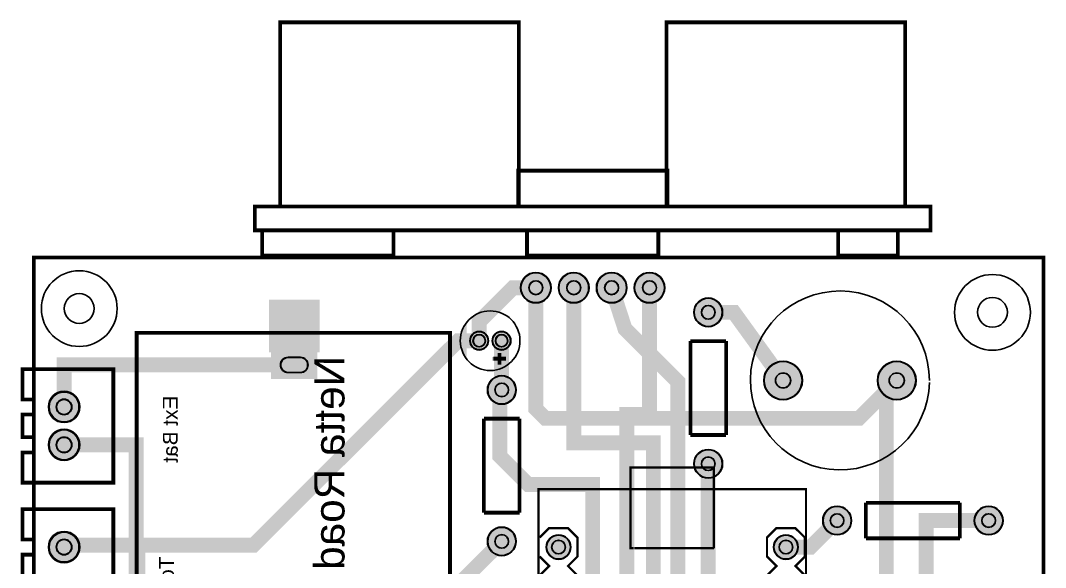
# Model space of a CAD drawing. Header units: millimetres. Extents: x -61 to 9, y -48 to 61.
# Drawn here: x -60.6 to 8.1, y 24.8 to 61.5 of the extents above; entities that cross this region are included whole.
import ezdxf

# ---------------------------------------------------------------- set-up
doc = ezdxf.new("R2010")
doc.units = ezdxf.units.MM
for name, color, linetype, true_color in [('BoardOutLine', 7, 'Continuous', 0xff00ff), ('BottomLayer', 7, 'Continuous', 0x0000ff), ('BottomSilkLayer', 7, 'Continuous', 0x66cc33), ('BottomSolderMaskLayer', 7, 'Continuous', 0xaa00ff), ('Document', 7, 'Continuous', 0xffffff), ('Inner1', 7, 'Continuous', 0x999966), ('Multi-Layer', 7, 'Continuous', 0xc0c0c0), ('TopLayer', 7, 'Continuous', 0xff0000), ('TopPasteMaskLayer', 7, 'Continuous', 0x808080), ('TopSilkLayer', 7, 'Continuous', 0xffcc00), ('TopSolderMaskLayer', 7, 'Continuous', 0x800080)]:
    doc.layers.add(name, color=color, linetype=linetype, true_color=true_color)
doc.styles.get("Standard").update_dxf_attribs({"font": 'arial.ttf'})

msp = doc.modelspace()

# ---------------------------------------------------------------- hatches: boundary and pattern name
at = {"layer": 'BottomSolderMaskLayer'}
for points in [[(-27.06, 43.561, 1), (-25.01, 43.561, 1)], [(-24.52, 43.561, 1), (-22.47, 43.561, 1)], [(-21.98, 43.561, 1), (-19.93, 43.561, 1)], [(-19.44, 43.561, 1), (-17.39, 43.561, 1)], [(-15.443, 41.91, 1), (-13.513, 41.91, 1)], [(-30.459, 40.005, 1), (-29.208, 40.005, 1)], [(-28.958, 40.005, 1), (-27.708, 40.005, 1)], [(-40.679, 37.432), (-43.781, 37.432), (-43.781, 39.334), (-40.679, 39.334)], [(-10.757, 37.338, 1), (-8.167, 37.338, 1)], [(-3.137, 37.338, 1), (-0.547, 37.338, 1)], [(-29.286, 36.703, 1), (-27.356, 36.703, 1)], [(-58.709, 35.56, 1), (-56.607, 35.56, 1)], [(-58.709, 33.02, 1), (-56.607, 33.02, 1)], [(-15.443, 31.75, 1), (-13.513, 31.75, 1)], [(-6.807, 27.94, 1), (-4.877, 27.94, 1)], [(3.353, 27.94, 1), (5.283, 27.94, 1)], [(-29.286, 26.543, 1), (-27.356, 26.543, 1)], [(-58.709, 26.162, 1), (-56.607, 26.162, 1)], [(-25.336, 26.162, 1), (-23.686, 26.162, 1)], [(-10.096, 26.162, 1), (-8.446, 26.162, 1)]]:
    msp.add_hatch(color=256, dxfattribs=at).paths.add_polyline_path(points)
at = {"layer": 'Document'}
for points in [[(-30.734, 38.989), (-30.771, 39.028), (-30.807, 39.068), (-30.841, 39.11), (-30.873, 39.153), (-30.903, 39.197), (-30.932, 39.243), (-30.958, 39.29), (-30.983, 39.338), (-31.005, 39.386), (-31.026, 39.436), (-31.045, 39.487), (-31.061, 39.538), (-31.075, 39.59), (-31.087, 39.642), (-31.097, 39.695), (-31.105, 39.748), (-31.111, 39.801), (-31.114, 39.855), (-31.115, 39.909), (-31.115, 40.132), (-31.115, 40.228), (-31.114, 40.282), (-31.111, 40.336), (-31.105, 40.389), (-31.097, 40.442), (-31.087, 40.495), (-31.075, 40.548), (-31.061, 40.599), (-31.045, 40.651), (-31.026, 40.701), (-31.005, 40.751), (-30.983, 40.8), (-30.958, 40.847), (-30.932, 40.894), (-30.903, 40.94), (-30.873, 40.984), (-30.841, 41.027), (-30.807, 41.069), (-30.771, 41.109), (-30.734, 41.148)], [(-28.346, 39.303), (-28.346, 38.922), (-28.346, 38.287), (-28.6, 38.287), (-28.6, 39.303)], [(-27.965, 38.668), (-28.346, 38.668), (-28.981, 38.668), (-28.981, 38.922), (-27.965, 38.922)], [(-14.041, 30.032), (-14.041, 31.482), (-14.091, 31.532), (-19.691, 31.532), (-19.741, 31.482), (-19.741, 26.082), (-19.691, 26.032), (-14.091, 26.032), (-14.041, 26.082), (-14.041, 29.982), (-14.141, 29.982), (-14.141, 26.182), (-14.191, 26.132), (-19.591, 26.132), (-19.641, 26.182), (-19.641, 31.432), (-14.191, 31.432), (-14.141, 31.382), (-14.141, 30.032), (-14.141, 30.032)], [(-25.791, -13.218), (-25.791, 29.982), (-19.741, 29.982), (-19.741, 30.082), (-25.791, 30.082), (-25.891, 29.982), (-25.891, -13.268), (-25.841, -13.318), (-7.941, -13.318), (-7.891, -13.268), (-7.891, 30.032), (-7.941, 30.082), (-13.991, 30.082), (-13.991, 29.982), (-7.991, 29.982), (-7.991, -13.218), (-25.741, -13.218)]]:
    msp.add_hatch(color=256, dxfattribs=at).paths.add_polyline_path(points)
at = {"layer": 'Multi-Layer'}
for points in [[(-27.035, 43.561, 1), (-25.035, 43.561, 1)], [(-24.495, 43.561, 1), (-22.495, 43.561, 1)], [(-21.955, 43.561, 1), (-19.955, 43.561, 1)], [(-19.415, 43.561, 1), (-17.415, 43.561, 1)], [(-15.418, 41.91, 1), (-13.538, 41.91, 1)], [(-30.433, 40.005, 1), (-29.233, 40.005, 1)], [(-28.933, 40.005, 1), (-27.733, 40.005, 1)], [(-40.73, 37.483), (-43.73, 37.483), (-43.73, 39.283), (-40.73, 39.283)], [(-10.732, 37.338, 1), (-8.192, 37.338, 1)], [(-3.112, 37.338, 1), (-0.572, 37.338, 1)], [(-29.261, 36.703, 1), (-27.381, 36.703, 1)], [(-58.658, 35.56, 1), (-56.658, 35.56, 1)], [(-58.658, 33.02, 1), (-56.658, 33.02, 1)], [(-15.418, 31.75, 1), (-13.538, 31.75, 1)], [(-6.782, 27.94, 1), (-4.902, 27.94, 1)], [(3.378, 27.94, 1), (5.258, 27.94, 1)], [(-29.261, 26.543, 1), (-27.381, 26.543, 1)], [(-58.658, 26.162, 1), (-56.658, 26.162, 1)], [(-25.311, 26.162, 1), (-23.711, 26.162, 1)], [(-10.071, 26.162, 1), (-8.471, 26.162, 1)]]:
    msp.add_hatch(color=256, dxfattribs=at).paths.add_polyline_path(points)
at = {"layer": 'TopLayer'}
msp.add_hatch(color=256, dxfattribs=at).paths.add_polyline_path([(-43.881, 39.277), (-40.579, 39.277), (-40.579, 42.706), (-43.881, 42.706)])
at = {"layer": 'TopPasteMaskLayer'}
msp.add_hatch(color=256, dxfattribs=at).paths.add_polyline_path([(-43.881, 39.277), (-40.579, 39.277), (-40.579, 42.706), (-43.881, 42.706)])
at = {"layer": 'TopSilkLayer'}
msp.add_hatch(color=256, dxfattribs=at).paths.add_polyline_path([(-30.683, 41.205), (-30.723, 41.159), (-30.761, 41.111), (-30.798, 41.062), (-30.833, 41.012), (-30.867, 40.961), (-30.898, 40.909), (-30.928, 40.856), (-30.956, 40.801), (-30.982, 40.746), (-31.007, 40.69), (-31.029, 40.633), (-31.049, 40.576), (-31.068, 40.517), (-31.084, 40.458), (-31.098, 40.399), (-31.111, 40.339), (-31.121, 40.279), (-31.129, 40.218), (-31.136, 40.158), (-31.14, 40.097), (-31.142, 40.036), (-31.142, 39.974), (-31.14, 39.913), (-31.136, 39.852), (-31.129, 39.792), (-31.121, 39.731), (-31.111, 39.671), (-31.098, 39.611), (-31.084, 39.552), (-31.068, 39.493), (-31.049, 39.435), (-31.029, 39.377), (-31.007, 39.32), (-30.982, 39.264), (-30.956, 39.209), (-30.928, 39.154), (-30.898, 39.101), (-30.867, 39.049), (-30.833, 38.998), (-30.798, 38.948), (-30.761, 38.899), (-30.723, 38.851), (-30.683, 38.805)])
at = {"layer": 'TopSolderMaskLayer'}
for points in [[(-27.06, 43.561, 1), (-25.01, 43.561, 1)], [(-24.52, 43.561, 1), (-22.47, 43.561, 1)], [(-21.98, 43.561, 1), (-19.93, 43.561, 1)], [(-19.44, 43.561, 1), (-17.39, 43.561, 1)], [(-43.932, 39.226), (-40.528, 39.226), (-40.528, 42.756), (-43.932, 42.756)], [(-15.443, 41.91, 1), (-13.513, 41.91, 1)], [(-30.459, 40.005, 1), (-29.208, 40.005, 1)], [(-28.958, 40.005, 1), (-27.708, 40.005, 1)], [(-40.679, 37.432), (-43.781, 37.432), (-43.781, 39.334), (-40.679, 39.334)], [(-10.757, 37.338, 1), (-8.167, 37.338, 1)], [(-3.137, 37.338, 1), (-0.547, 37.338, 1)], [(-29.286, 36.703, 1), (-27.356, 36.703, 1)], [(-58.709, 35.56, 1), (-56.607, 35.56, 1)], [(-58.709, 33.02, 1), (-56.607, 33.02, 1)], [(-15.443, 31.75, 1), (-13.513, 31.75, 1)], [(-6.807, 27.94, 1), (-4.877, 27.94, 1)], [(3.353, 27.94, 1), (5.283, 27.94, 1)], [(-29.286, 26.543, 1), (-27.356, 26.543, 1)], [(-58.709, 26.162, 1), (-56.607, 26.162, 1)], [(-25.336, 26.162, 1), (-23.686, 26.162, 1)], [(-10.096, 26.162, 1), (-8.446, 26.162, 1)]]:
    msp.add_hatch(color=256, dxfattribs=at).paths.add_polyline_path(points)

# ---------------------------------------------------------------- linework, layer by layer
at = {"layer": 'BoardOutLine', "const_width": 0.254}
msp.add_lwpolyline([(-59.563, 45.593), (-59.563, 45.593), (8.001, 45.593), (8.001, -43.18), (-59.69, -43.18), (-59.69, 45.593), (-59.563, 45.593)], close=True, dxfattribs=at)
at = {"layer": 'BottomLayer', "const_width": 1}
for points in [[(-26.035, 43.561), (-26.035, 35.433), (-25.4, 34.798), (-4.382, 34.798), (-1.842, 37.338)], [(-14.478, 41.91), (-12.764, 41.91), (-9.462, 37.338)], [(-2.54, 14.097), (-2.54, 37.211), (-1.842, 37.338), (-1.842, 37.338)], [(4.318, 27.94), (0.127, 27.94), (0.127, 14.224), (0, 14.097)], [(-29.718, 7.493), (-34.036, 7.493), (-34.036, 20.828), (-28.321, 26.543)]]:
    msp.add_lwpolyline(points, dxfattribs=at)
at = {"layer": 'BottomSolderMaskLayer'}
for points in [[(-42.644, 38.9), (-41.817, 38.9)], [(-42.644, 37.866), (-41.817, 37.866)], [(-9.462, 37.848), (-9.462, 37.848)], [(-1.842, 37.848), (-1.842, 37.848)], [(-9.462, 36.828), (-9.462, 36.828)], [(-1.842, 36.828), (-1.842, 36.828)]]:
    msp.add_lwpolyline(points, close=True, dxfattribs=at)
for centre, radius in [((-26.035, 43.561), 1.025), ((-26.035, 43.561), 0.469), ((-23.495, 43.561), 1.025), ((-23.495, 43.561), 0.469), ((-20.955, 43.561), 1.025), ((-20.955, 43.561), 0.469), ((-18.415, 43.561), 1.025), ((-18.415, 43.561), 0.469), ((-14.478, 41.91), 0.965), ((-14.478, 41.91), 0.462), ((-29.833, 40.005), 0.625), ((-28.333, 40.005), 0.625), ((-29.833, 40.005), 0.417), ((-28.333, 40.005), 0.417), ((-9.462, 37.338), 1.295), ((-1.842, 37.338), 1.295), ((-28.321, 36.703), 0.965), ((-28.321, 36.703), 0.462), ((-57.658, 35.56), 1.051), ((-57.658, 35.56), 0.525), ((-57.658, 33.02), 1.051), ((-57.658, 33.02), 0.525), ((-14.478, 31.75), 0.965), ((-14.478, 31.75), 0.462), ((-5.842, 27.94), 0.965), ((4.318, 27.94), 0.965), ((-5.842, 27.94), 0.462), ((4.318, 27.94), 0.462), ((-28.321, 26.543), 0.965), ((-57.658, 26.162), 1.051), ((-28.321, 26.543), 0.462), ((-24.511, 26.162), 0.825), ((-9.271, 26.162), 0.825), ((-57.658, 26.162), 0.525), ((-24.511, 26.162), 0.464), ((-9.271, 26.162), 0.464)]:
    msp.add_circle(centre, radius, dxfattribs=at)
for centre, radius, start, end in [((-42.644, 38.383), 0.517, 450, 270), ((-41.817, 38.383), 0.517, 270, 450), ((-9.462, 37.338), 0.51, 90, 270), ((-9.462, 37.338), 0.51, 270, 90), ((-1.842, 37.338), 0.51, 90, 270), ((-1.842, 37.338), 0.51, 270, 90)]:
    msp.add_arc(centre, radius, start, end, dxfattribs=at)
at = {"layer": 'Document'}
for centre in [(-56.642, 42.161), (-56.642, 42.161), (-56.642, 42.161), (-56.642, 42.161), (-56.642, 42.161), (4.572, 41.907), (4.572, 41.907), (4.572, 41.907), (4.572, 41.907), (4.572, 41.907)]:
    msp.add_arc(centre, 2.54, 0.06875, 359.93125, dxfattribs=at)
at = {"layer": 'Inner1', "const_width": 1}
for points in [[(-29.832, 40.005), (-29.832, 41.288), (-27.559, 43.561), (-26.035, 43.561)], [(-9.271, 0.762), (-18.161, 0.762), (-18.161, 33.147), (-23.495, 33.147), (-23.495, 43.561)], [(-9.271, 3.302), (-16.51, 3.302), (-16.51, 37.252), (-20.056, 40.798), (-20.955, 43.561)], [(-52.705, 26.289), (-44.958, 26.289), (-31.242, 40.005), (-29.832, 40.005)], [(-14.478, 31.75), (-14.478, 10.922), (-9.271, 10.922)], [(-55.765, 13.208), (-55.765, 15.494), (-54.61, 15.494), (-52.705, 17.399), (-52.705, 26.289), (-57.531, 26.289), (-57.658, 26.162)]]:
    msp.add_lwpolyline(points, dxfattribs=at)
at = {"layer": 'Multi-Layer'}
for points in [[(-42.63, 38.883), (-41.83, 38.883)], [(-42.63, 37.883), (-41.83, 37.883)], [(-9.462, 37.838), (-9.462, 37.838)], [(-1.842, 37.838), (-1.842, 37.838)], [(-9.462, 36.838), (-9.462, 36.838)], [(-1.842, 36.838), (-1.842, 36.838)]]:
    msp.add_lwpolyline(points, close=True, dxfattribs=at)
for centre, radius in [((-26.035, 43.561), 1), ((-26.035, 43.561), 0.457), ((-23.495, 43.561), 1), ((-23.495, 43.561), 0.457), ((-20.955, 43.561), 1), ((-20.955, 43.561), 0.457), ((-18.415, 43.561), 1), ((-18.415, 43.561), 0.457), ((-56.642, 42.164), 1), ((-14.478, 41.91), 0.94), ((4.572, 41.91), 1), ((-14.478, 41.91), 0.45), ((-29.833, 40.005), 0.6), ((-28.333, 40.005), 0.6), ((-29.833, 40.005), 0.4), ((-28.333, 40.005), 0.4), ((-9.462, 37.338), 1.27), ((-1.842, 37.338), 1.27), ((-28.321, 36.703), 0.94), ((-28.321, 36.703), 0.45), ((-57.658, 35.56), 1), ((-57.658, 35.56), 0.5), ((-57.658, 33.02), 1), ((-57.658, 33.02), 0.5), ((-14.478, 31.75), 0.94), ((-14.478, 31.75), 0.45), ((-5.842, 27.94), 0.94), ((4.318, 27.94), 0.94), ((-5.842, 27.94), 0.45), ((4.318, 27.94), 0.45), ((-28.321, 26.543), 0.94), ((-57.658, 26.162), 1), ((-28.321, 26.543), 0.45), ((-24.511, 26.162), 0.8), ((-9.271, 26.162), 0.8), ((-57.658, 26.162), 0.5), ((-24.511, 26.162), 0.45), ((-9.271, 26.162), 0.45)]:
    msp.add_circle(centre, radius, dxfattribs=at)
for centre, start, end in [((-42.63, 38.383), 450, 270), ((-41.83, 38.383), 270, 450), ((-9.462, 37.338), 90, 270), ((-9.462, 37.338), 270, 90), ((-1.842, 37.338), 90, 270), ((-1.842, 37.338), 270, 90)]:
    msp.add_arc(centre, 0.5, start, end, dxfattribs=at)
at = {"layer": 'TopLayer', "const_width": 1}
for points in [[(-24.511, -1.778), (-19.939, -1.778), (-19.939, 35.052), (-18.415, 35.052), (-18.415, 43.561)], [(-28.321, 36.703), (-28.333, 36.715), (-28.333, 40.005)], [(-42.23, 38.383), (-57.658, 38.383), (-57.658, 35.56)], [(-24.511, 18.542), (-22.225, 18.542), (-22.225, 30.353), (-26.543, 30.353), (-28.448, 32.258), (-28.448, 36.576), (-28.321, 36.703)], [(-42.23, -34.417), (-52.832, -34.417), (-52.832, 33.02), (-57.658, 33.02)], [(-9.271, 26.162), (-7.62, 26.162), (-5.842, 27.94)]]:
    msp.add_lwpolyline(points, dxfattribs=at)
at = {"layer": 'TopSilkLayer'}
for points, const_width in [([(-27.175, 49.011), (-43.175, 49.011), (-43.175, 61.361), (-27.175, 61.361), (-27.175, 49.011)], 0.254), ([(-1.275, 49.011), (-17.275, 49.011), (-17.275, 61.361), (-1.275, 61.361), (-1.275, 49.011)], 0.254), ([(-17.225, 49.011), (-27.225, 49.011), (-27.225, 51.411), (-17.225, 51.411), (-17.225, 49.011)], 0.254), ([(0.425, 47.411), (-44.875, 47.411), (-44.875, 49.011), (0.425, 49.011), (0.425, 47.411)], 0.254), ([(-35.575, 45.711), (-44.375, 45.711), (-44.375, 47.411), (-35.575, 47.411), (-35.575, 45.711)], 0.254), ([(-17.825, 45.711), (-26.625, 45.711), (-26.625, 47.411), (-17.825, 47.411), (-17.825, 45.711)], 0.254), ([(-1.775, 45.711), (-5.775, 45.711), (-5.775, 47.411), (-1.775, 47.411), (-1.775, 45.711)], 0.254), ([(-31.791, -36.468), (-52.791, -36.468), (-52.791, 40.532), (-31.791, 40.532), (-31.791, -36.468)], 0.254), ([(-55.118, 30.48), (-60.452, 30.48), (-60.452, 32.512), (-59.69, 32.512), (-59.69, 33.528), (-60.452, 33.528), (-60.452, 35.052), (-59.69, 35.052), (-59.69, 36.068), (-60.452, 36.068), (-60.452, 38.1), (-54.356, 38.1), (-54.356, 30.48), (-55.118, 30.48)], 0.254), ([(-7.925, 30.048), (-7.925, -13.284), (-25.857, -13.284), (-25.857, 30.048), (-7.925, 30.048)], 0.152), ([(-55.118, 21.082), (-60.452, 21.082), (-60.452, 23.114), (-59.69, 23.114), (-59.69, 24.13), (-60.452, 24.13), (-60.452, 25.654), (-59.69, 25.654), (-59.69, 26.67), (-60.452, 26.67), (-60.452, 28.702), (-54.356, 28.702), (-54.356, 21.082), (-55.118, 21.082)], 0.254)]:
    msp.add_lwpolyline(points, close=True, dxfattribs=dict(at, const_width=const_width))
for points, const_width in [([(-15.672, 33.68), (-15.672, 39.98)], 0.254), ([(-15.672, 39.98), (-13.284, 39.98)], 0.254), ([(-13.284, 39.98), (-13.284, 33.68)], 0.254), ([(-28.477, 39.186), (-28.477, 38.399)], 0.254), ([(-28.883, 38.805), (-28.045, 38.805)], 0.254), ([(-29.515, 28.473), (-29.515, 34.773)], 0.254), ([(-29.515, 34.773), (-27.127, 34.773)], 0.254), ([(-27.127, 34.773), (-27.127, 28.473)], 0.254), ([(-13.284, 33.68), (-15.672, 33.68)], 0.254), ([(-14.097, 29.972), (-14.097, 31.496), (-19.685, 31.496), (-19.685, 26.086), (-19.476, 26.086)], 0.152), ([(-14.097, 29.972), (-14.097, 26.086)], 0.152), ([(-3.912, 26.746), (-3.912, 29.134)], 0.254), ([(-3.912, 29.134), (2.388, 29.134)], 0.254), ([(2.388, 29.134), (2.388, 26.746)], 0.254), ([(-27.127, 28.473), (-29.515, 28.473)], 0.254), ([(-23.241, 26.797), (-23.876, 27.432), (-25.146, 27.432), (-25.781, 26.797)], 0.152), ([(-23.241, 24.257), (-23.876, 24.892), (-23.241, 25.527), (-23.241, 26.797), (-23.876, 27.432), (-25.146, 27.432), (-25.781, 26.797)], 0.152), ([(-8.001, 24.257), (-8.636, 24.892), (-8.001, 25.527), (-8.001, 26.797), (-8.636, 27.432), (-9.906, 27.432), (-10.541, 26.797), (-10.541, 25.527), (-9.906, 24.892), (-10.541, 24.257)], 0.152), ([(2.388, 26.746), (-3.912, 26.746)], 0.254), ([(-14.351, 26.086), (-19.431, 26.086)], 0.152), ([(-14.097, 26.086), (-14.351, 26.086)], 0.152), ([(-25.781, 25.527), (-25.146, 24.892), (-25.781, 24.257)], 0.152), ([(-23.241, 24.257), (-23.876, 24.892), (-23.241, 25.527)], 0.152)]:
    msp.add_lwpolyline(points, dxfattribs=dict(at, const_width=const_width))
for centre, radius, start, end in [((-5.652, 37.342), 6, 359.96713, 358.70817), ((-29.098, 40.006), 2, 270.47298, 270)]:
    msp.add_arc(centre, radius, start, end, dxfattribs=at)
at = {"layer": 'TopSolderMaskLayer'}
for points in [[(-42.644, 38.9), (-41.817, 38.9)], [(-42.644, 37.866), (-41.817, 37.866)], [(-9.462, 37.848), (-9.462, 37.848)], [(-1.842, 37.848), (-1.842, 37.848)], [(-9.462, 36.828), (-9.462, 36.828)], [(-1.842, 36.828), (-1.842, 36.828)]]:
    msp.add_lwpolyline(points, close=True, dxfattribs=at)
for centre, radius in [((-26.035, 43.561), 1.025), ((-26.035, 43.561), 0.469), ((-23.495, 43.561), 1.025), ((-23.495, 43.561), 0.469), ((-20.955, 43.561), 1.025), ((-20.955, 43.561), 0.469), ((-18.415, 43.561), 1.025), ((-18.415, 43.561), 0.469), ((-14.478, 41.91), 0.965), ((-14.478, 41.91), 0.462), ((-29.833, 40.005), 0.625), ((-28.333, 40.005), 0.625), ((-29.833, 40.005), 0.417), ((-28.333, 40.005), 0.417), ((-9.462, 37.338), 1.295), ((-1.842, 37.338), 1.295), ((-28.321, 36.703), 0.965), ((-28.321, 36.703), 0.462), ((-57.658, 35.56), 1.051), ((-57.658, 35.56), 0.525), ((-57.658, 33.02), 1.051), ((-57.658, 33.02), 0.525), ((-14.478, 31.75), 0.965), ((-14.478, 31.75), 0.462), ((-5.842, 27.94), 0.965), ((4.318, 27.94), 0.965), ((-5.842, 27.94), 0.462), ((4.318, 27.94), 0.462), ((-28.321, 26.543), 0.965), ((-57.658, 26.162), 1.051), ((-28.321, 26.543), 0.462), ((-24.511, 26.162), 0.825), ((-9.271, 26.162), 0.825), ((-57.658, 26.162), 0.525), ((-24.511, 26.162), 0.464), ((-9.271, 26.162), 0.464)]:
    msp.add_circle(centre, radius, dxfattribs=at)
for centre, radius, start, end in [((-42.644, 38.383), 0.517, 450, 270), ((-41.817, 38.383), 0.517, 270, 450), ((-9.462, 37.338), 0.51, 90, 270), ((-9.462, 37.338), 0.51, 270, 90), ((-1.842, 37.338), 0.51, 90, 270), ((-1.842, 37.338), 0.51, 270, 90)]:
    msp.add_arc(centre, radius, start, end, dxfattribs=at)

# ---------------------------------------------------------------- texts
at = {"layer": 'BottomSilkLayer', "text_generation_flag": 2}
for s, height, p in [('Netta Road Blocker rev 0', 2.032, (-38.862, 38.989)), ('Ext Bat', 1, (-50.038, 36.322)), ('To charging', 1, (-50.292, 25.527))]:
    msp.add_text(s, height=height, rotation=90, dxfattribs=at).set_placement(p)

doc.saveas('drawing.dxf')
